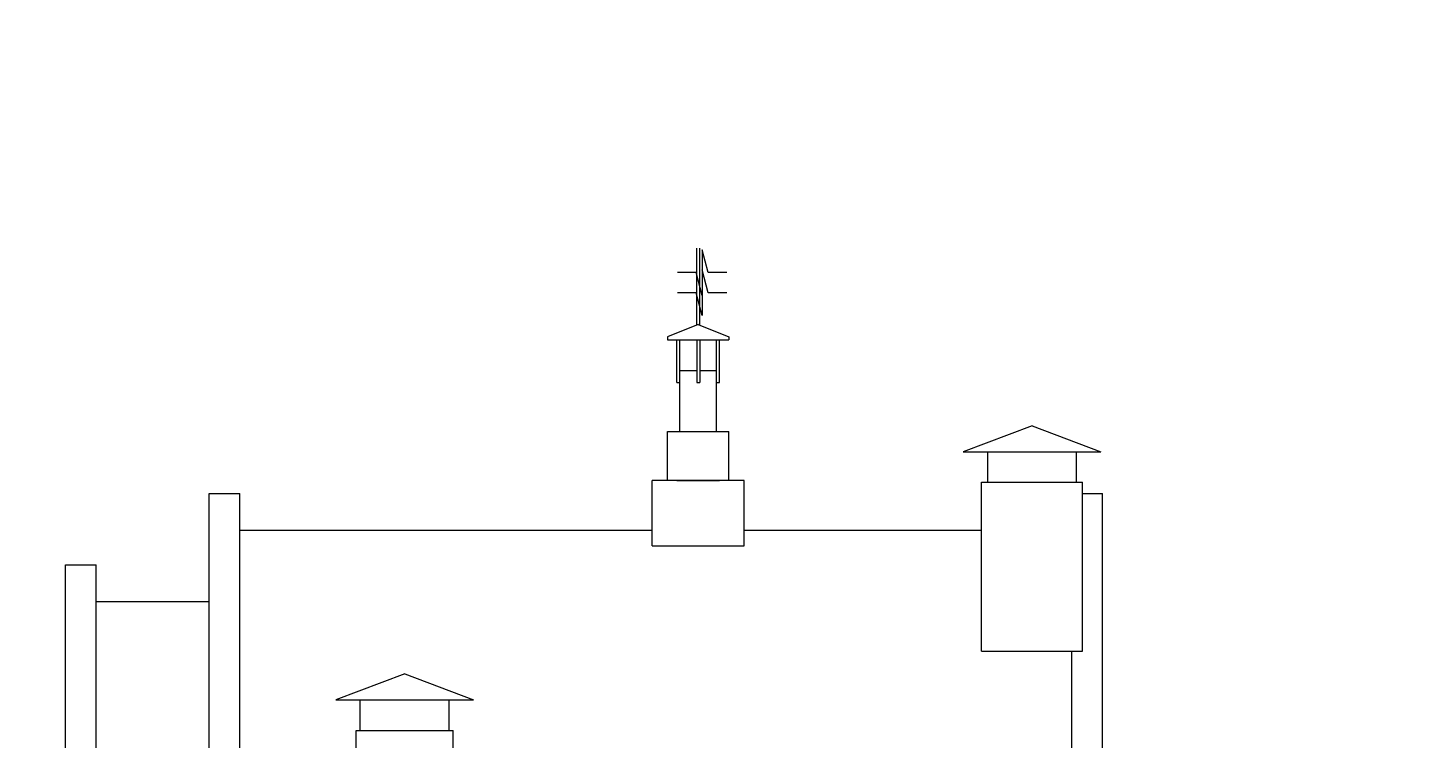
# Model space of a CAD drawing. Header units: inches. Extents: x -634 to 3638, y -6930911 to 5552.
# Drawn here: x 2111.79 to 2135.34, y 3449.55 to 3461.72 of the extents above; entities that cross this region are included whole.
import ezdxf

# ---------------------------------------------------------------- set-up
doc = ezdxf.new("R2010")
doc.units = ezdxf.units.IN
doc.header["$MEASUREMENT"] = 0
for name, color, linetype in [('ALUC', 202, 'Continuous'), ('Okno', 150, 'Continuous'), ('WALL', 243, 'Continuous')]:
    doc.layers.add(name, color=color, linetype=linetype)
doc.layers.add('ELEV', color=134, linetype='Continuous', lineweight=18)

msp = doc.modelspace()

# ---------------------------------------------------------------- hatches: boundary and pattern name
at = {"layer": 'ELEV', "linetype": 'Continuous'}
h = msp.add_hatch(dxfattribs=at)
h.set_pattern_fill('ANSI31', color=256, scale=0.01044, style=0)
h.set_pattern_definition([(45, (1262.311104, 3366.587935), (-0.02343928418428, 0.02343928418428), [])])
edge = h.paths.add_edge_path()
edge.add_ellipse((1445.78234, 3471.96182), major_axis=(0, 6932302.83262), ratio=0.00000001506, start_angle=89.999976115149, end_angle=270.000023884851)
edge.add_line((1445.67794, 3474.85168), (1445.67794, 3528.48347))
edge.add_line((1445.67794, 3528.48347), (1445.88675, 3528.48347))
edge.add_line((1445.88675, 3528.48347), (1445.88675, 3474.85168))

# ---------------------------------------------------------------- linework, layer by layer
at = {"layer": 'ALUC', "color": 7, "linetype": 'Continuous'}
for p, q in [((2123.2075, 3456.64276), (2123.2075, 3457.95804)), ((2123.2597, 3456.64276), (2123.2597, 3457.95804)), ((2123.2336, 3456.6532), (2122.71158, 3456.44439)), ((2123.2336, 3456.6532), (2123.75562, 3456.44439)), ((2122.71158, 3456.44439), (2122.71158, 3456.39219)), ((2122.71158, 3456.39219), (2123.75562, 3456.39219)), ((2122.86819, 3455.66137), (2122.86819, 3456.39219)), ((2122.92039, 3454.82614), (2122.92039, 3456.39219)), ((2123.2075, 3456.39219), (2123.2075, 3455.66137)), ((2123.2597, 3456.39219), (2123.2597, 3455.66137)), ((2123.54681, 3454.82614), (2123.54681, 3456.39219)), ((2123.59901, 3455.66137), (2123.59901, 3456.39219)), ((2123.75562, 3456.44439), (2123.75562, 3456.39219)), ((2122.92039, 3455.87017), (2123.2075, 3455.87017)), ((2123.2597, 3455.87017), (2123.54681, 3455.87017)), ((2122.86819, 3455.66137), (2122.92039, 3455.66137)), ((2123.2075, 3455.66137), (2123.2597, 3455.66137)), ((2123.54681, 3455.66137), (2123.59901, 3455.66137)), ((2122.71158, 3453.99091), (2122.71158, 3454.82614)), ((2122.71158, 3454.82614), (2123.75562, 3454.82614)), ((2123.75562, 3453.99091), (2123.75562, 3454.82614)), ((2122.45057, 3452.87257), (2122.45057, 3453.99091)), ((2124.01663, 3453.99091), (2122.45057, 3453.99091)), ((2122.86819, 3453.99091), (2123.59901, 3453.99091)), ((2124.01663, 3452.87257), (2124.01663, 3453.99091)), ((2114.88859, 3453.7654), (2115.41061, 3453.7654)), ((2114.88859, 3445.5862), (2114.88859, 3453.7654)), ((2115.41061, 3445.5862), (2115.41061, 3453.7654)), ((2129.79221, 3453.7654), (2130.13153, 3453.7654)), ((2130.13153, 3445.5862), (2130.13153, 3453.7654)), ((2115.41061, 3453.13876), (2122.45057, 3453.13876)), ((2124.01663, 3453.13876), (2128.06955, 3453.13876)), ((2122.45057, 3452.87257), (2124.01663, 3452.87257)), ((2112.43511, 3448.40491), (2112.43511, 3452.54863)), ((2112.43511, 3452.54863), (2112.95713, 3452.54863)), ((2112.95713, 3448.40491), (2112.95713, 3452.54863)), ((2112.95713, 3451.9222), (2114.88859, 3451.9222)), ((2129.60951, 3445.5862), (2129.60951, 3451.07801))]:
    msp.add_line(p, q, dxfattribs=at)
at = {"layer": 'Okno', "color": 4, "linetype": 'Continuous', "flags": 128}
for points in [[(2123.71941, 3457.53957), (2123.40563, 3457.53957), (2123.30123, 3457.92921), (2123.30123, 3457.14993), (2123.19683, 3457.53957), (2122.88305, 3457.53957)], [(2123.71941, 3457.19647), (2123.40563, 3457.19647), (2123.30123, 3457.58611), (2123.30123, 3456.80683), (2123.19683, 3457.19647), (2122.88305, 3457.19647)]]:
    msp.add_lwpolyline(points, dxfattribs=at)
at = {"layer": 'WALL', "linetype": 'Continuous'}
for p, q in [((2128.93088, 3454.92456), (2127.75634, 3454.48139)), ((2128.93088, 3454.92456), (2130.10542, 3454.48139)), ((2127.75634, 3454.48139), (2130.10542, 3454.48139)), ((2128.17396, 3453.95937), (2128.17396, 3454.48139)), ((2129.68781, 3453.95937), (2129.68781, 3454.48139)), ((2128.06955, 3453.95937), (2129.79221, 3453.95937)), ((2129.79221, 3451.77636), (2129.79221, 3453.5785)), ((2118.22429, 3450.68618), (2117.04975, 3450.24301)), ((2118.22429, 3450.68618), (2119.39883, 3450.24301)), ((2117.04975, 3450.24301), (2119.39883, 3450.24301)), ((2117.46736, 3449.721), (2117.46736, 3450.24301)), ((2118.98122, 3449.721), (2118.98122, 3450.24301)), ((2117.39428, 3449.721), (2119.0543, 3449.721))]:
    msp.add_line(p, q, dxfattribs=at)
at = {"layer": 'WALL', "color": 7, "linetype": 'Continuous'}
for p, q in [((2128.06955, 3451.07801), (2128.06955, 3453.95937)), ((2128.06955, 3453.95937), (2129.79221, 3453.95937)), ((2129.79221, 3451.07801), (2129.79221, 3453.95937)), ((2128.06955, 3451.07801), (2129.79221, 3451.07801)), ((2117.39428, 3447.81983), (2117.39428, 3449.721)), ((2117.39428, 3449.721), (2119.0543, 3449.721)), ((2119.0543, 3447.81983), (2119.0543, 3449.721))]:
    msp.add_line(p, q, dxfattribs=at)

doc.saveas('drawing.dxf')
